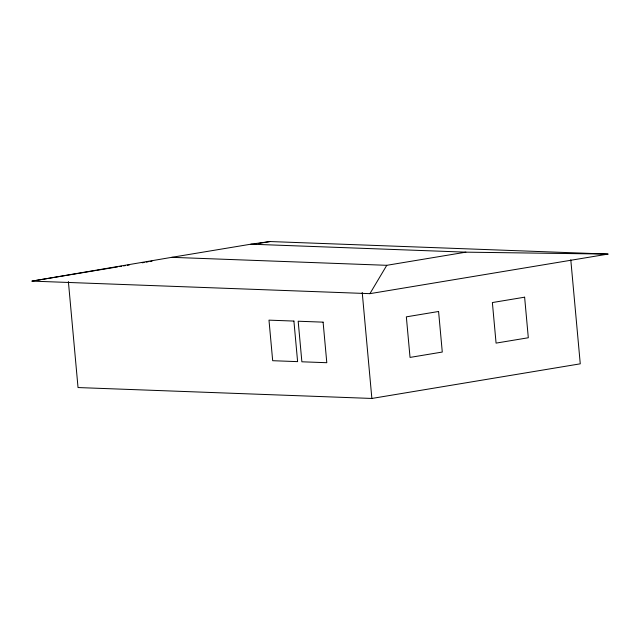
<?xml version="1.0" encoding="UTF-8"?>
<svg xmlns="http://www.w3.org/2000/svg" width="640" height="640" viewBox="0 0 640 640"><rect width="100%" height="100%" fill="white"/><g stroke="black" fill="none" stroke-linecap="round" stroke-linejoin="round"><path stroke-width="0.96" d="M369.912 293.656L386.776 265.312L465.896 252.16L608 254.088L369.912 293.656L32 281.112L171.768 257.328L250.888 244.184L270.088 241.544L608 254.088M32 281.112L94.968 270.648M96.936 270.32L117.592 266.888M119.56 266.56L121.528 266.232M123.496 265.904L125.464 265.584M127.432 265.256L129.4 264.928M142.192 262.8L144.16 262.472M146.128 262.144L148.096 261.816M150.056 261.496L152.024 261.168M254.344 244.16L256.312 243.832M258.28 243.504L270.088 241.544M68.384 281.56L78.032 387.552L371.864 398.456L580.264 363.824L570.792 259.816M250.888 244.184L465.896 252.16M171.768 257.328L386.776 265.312M362.224 292.464L371.864 398.456M438.584 311.488L406.344 316.848L410.032 357.408L442.28 352.048L438.584 311.488M524.624 297.192L492.376 302.552L496.072 343.112L528.312 337.752L524.624 297.192M293.912 321.072L268.984 320.144L272.68 360.704L297.608 361.632L293.912 321.072M323.104 322.152L298.176 321.224L301.872 361.792L326.8 362.712L323.104 322.152"/></g></svg>
